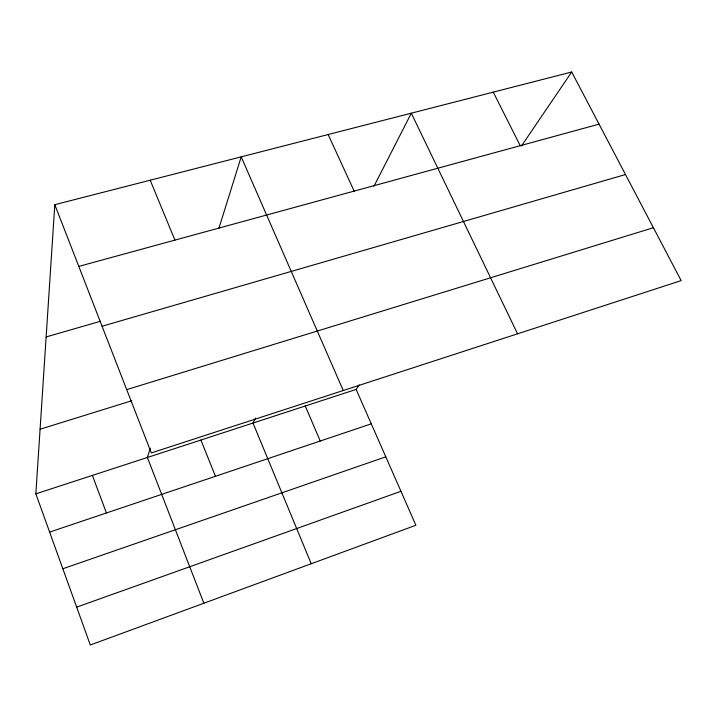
<?xml version="1.0" encoding="UTF-8"?>
<svg xmlns="http://www.w3.org/2000/svg" width="717" height="717" viewBox="0 0 717 717"><rect width="100%" height="100%" fill="white"/><g stroke="black" fill="none" stroke-linecap="round" stroke-linejoin="round"><path stroke-width="1.08" d="M359.199 384.921L356.143 389.421L415.887 525.256L90.306 644.995L35.85 493.843L54.806 204.695L571.7 72.005L681.15 280.616L151.323 452.929L54.806 204.695M150.283 448.206L147.388 457.482L203.87 603.23M218.882 228.373L241.199 156.844L343.264 390.505M255.521 418.136L253.011 423.039L311.232 563.741M374.023 186.16L411.307 113.178L517.566 333.817M521.438 146.017L571.7 72.005M76.665 607.138L400.946 491.297M62.836 568.751L385.791 456.819M49.625 532.086L371.289 423.846M35.85 493.843L356.143 389.421M40.089 429.223L131.758 400.749M126.712 389.636L653.393 227.719M102.065 326.244L625.493 174.527M46.139 336.945L100.452 321.279M78.798 266.392L599.053 124.14M493.269 92.135L520.228 145.694M328.153 134.527L354.153 191.107M305.272 406.001L320.23 441.027M150.185 180.209L174.93 240.105M200.912 440.032L215.441 476.294M92.385 475.416L106.439 512.969"/></g></svg>
